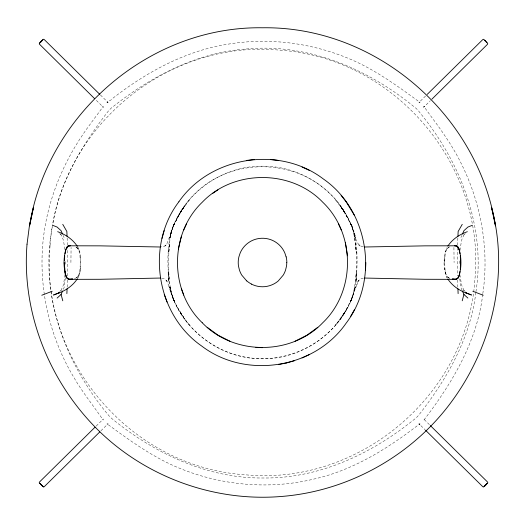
<?xml version="1.0" encoding="UTF-8"?>
<svg xmlns="http://www.w3.org/2000/svg" width="525" height="525" viewBox="0 0 525 525"><rect width="100%" height="100%" fill="white"/><g stroke="black" fill="none" stroke-linecap="round" stroke-linejoin="round"><path stroke-width="0.39" stroke-dasharray="2.62 1.97" d="M67.561 275.96L67.528 247.577M70.914 262.553L71.085 247.419M457.472 247.577L457.439 275.96M352.787 295.608C357.886 274.05 357.86 250.957 352.8 229.392M67.147 287.188L67.443 279.95M65.487 264.187L65.487 260.932M457.57 245.168L457.872 237.93M459.513 260.932L459.513 264.187M446.604 276.773L446.998 277.62C443.054 268.314 443.074 256.823 447.011 247.518L446.611 248.364M444.202 262.566L444.472 256.574M355.556 281.433L356.219 272.324M475.847 292.497C470.361 338.054 447.044 378.84 419.265 414.474C417.572 416.627 415.57 418.537 413.333 420.118C370.86 454.105 318.832 478.623 263.517 477.993C208.202 478.623 156.174 454.105 113.702 420.118L110.047 417.047L106.975 413.398C64.043 360.97 38.968 293.022 52.612 225.107M475.939 291.703C486.078 227.076 460.569 162.474 420.059 112.875C418.222 110.276 415.938 107.993 413.333 106.155C366.817 68.453 307.755 43.326 247.006 48.937C197.452 52.31 152.112 75.856 113.702 106.155C111.464 107.737 109.469 109.646 107.776 111.799C82.117 145.044 59.686 182.273 52.769 224.319M482.718 294.433C477.258 341.335 451.625 383.946 423.938 420.013L423.682 418.97L429.758 424.994M482.81 293.652C490.973 238.527 476.254 181.066 444.623 135.411C438.132 125.508 430.658 116.261 424.003 106.483C424.082 106.411 423.957 107.192 423.682 107.297L430.31 100.734M65.402 277.738L64.083 287.608L62.888 290.345M445.233 251.862L445.587 250.871M80.548 268.38L79.734 273.604L77.175 279.031M65.047 274.746L63.427 284.996L60.605 291.355M459.959 250.373L461.593 240.128L464.415 233.769M354.893 288.251L352.912 295.503L355.149 287.254L354.69 289.347L356.173 280.809L356.915 272.048L356.167 281.984C357.282 264.79 358.312 247.006 353.154 230.331L355.202 237.91L353.364 231.026L353.601 231.702L350.608 223.407L344.374 211.844L340.298 205.912L344.413 211.962M356.797 284.438L350.562 301.678L352.741 296.356C348.856 306.849 342.818 316.424 335.613 324.942L344.498 312.841C324.844 345.352 284.95 363.792 247.459 357.446C213.859 352.373 184.236 328.105 172.246 296.382M353.095 294.833L353.568 293.396L350.608 301.553M357.742 281.991L358.798 280.173L355.779 287.549M180.626 211.844L174.392 223.407L167.206 243.16L164.876 246.048L160.276 246.999M352.787 295.713L350.556 301.704L352.8 296.028M350.936 300.543L351.251 299.709L344.452 312.907M170.507 233.461L172.213 228.69M172.2 228.769L174.398 223.387C170.454 232.68 169.247 242.799 168.722 252.794L169.444 243.541C168.256 262.868 167.094 283.205 174.392 301.553L172.213 295.713L174.444 301.704L172.233 296.284M348.023 218.282C315.44 152.558 217.783 148.897 180.515 212.133L173.86 224.982L171.399 231.702L171.846 230.331L169.798 237.91L171.636 231.026C166.72 247.518 167.731 265.027 168.833 281.984L168.085 272.048L168.827 280.809L170.31 289.347L169.851 287.254L172.088 295.503L170.107 288.251M174.392 223.401L172.187 228.972M350.588 301.606L352.8 295.831M170.52 236.191L169.752 238.009L171.577 231.079L171.222 231.683C183.54 193.279 222.206 165.657 262.5 166.176C302.794 165.657 341.46 193.279 353.778 231.683L353.423 231.079L355.248 238.009L354.48 236.191L356.278 252.794L355.556 243.541M173.86 224.982L173.716 225.343L180.554 212.048L189.341 200.077M354.473 288.796L355.241 287.004L353.404 293.934L353.765 293.344C341.427 331.721 302.774 359.303 262.5 358.811C222.226 359.303 183.573 331.721 171.235 293.344L171.596 293.934L169.759 287.004L170.527 288.796M449.846 246.73C444.045 249.309 445.22 257.355 444.655 262.566C445.18 267.94 444.045 276.524 450.483 278.67L448.58 277.889L446.9 276.202L448.58 277.889M78.002 277.62C81.434 271.202 80.797 263.603 80.528 256.574M460.93 237.51L461.836 235.456M176.813 218.669L180.469 212.192M180.554 212.048L176.977 218.282L184.688 205.951L180.587 211.962M344.328 313.222L347.806 307.309L340.246 319.134L344.374 313.084M357.768 281.925L360.098 279.037L363.293 278.197M340.259 319.102L344.407 312.992M446.939 248.935L448.593 247.249L450.509 246.468M425.578 96.003L418.911 102.532L420.085 102.303L419.337 102.04L419.718 102.211C396.88 85.568 373.787 68.67 347.399 57.986C310.255 42.86 269.095 37.59 229.432 43.949C185.633 50.472 146.048 72.286 111.562 99.251C111.431 100.492 105.61 101.909 108.124 102.532L100.36 94.92M100.912 430.808L108.124 423.734L106.949 423.97L107.704 424.226L107.317 424.062C130.154 440.698 153.248 457.603 179.635 468.28C222.095 485.691 269.896 489.825 314.547 478.912C353.135 470.137 387.168 448.908 418.176 425.053C419.206 424.049 420.394 424.298 418.911 423.734L425.027 429.726M96.173 426.077L103.359 418.97L103.103 420.013C94.428 407.072 82.267 392.05 74.032 377.672C50.308 338.363 39.119 291.677 42.643 245.89C46.016 201.712 63.728 159.607 90.129 124.3C94.316 118.289 99.035 112.612 103.038 106.483C102.953 106.411 103.077 107.192 103.359 107.297L95.622 99.652M59.732 291.487L61.267 290.023M463.759 235.102L465.294 233.645M74.504 278.67C80.981 276.55 79.807 267.947 80.345 262.566C79.78 257.355 80.955 249.309 75.154 246.73L76.407 247.249L78.061 248.935M363.307 246.855C353.469 245.037 355.766 230.068 350.602 223.381L352.8 229.294M161.707 278.197C165.277 278.04 167.423 281.354 168.203 284.438M465.268 291.487L463.733 290.023L464.395 291.355L461.573 284.996L460.077 275.54M59.706 233.645L61.241 235.102M189.381 324.949L184.715 319.069L177.194 307.309M335.672 200.071L344.446 212.048L351.284 225.343L348.101 218.492M340.298 205.912L344.393 211.89M180.626 313.084L184.748 319.121L176.932 306.554L173.749 299.709L174.064 300.543L171.432 293.396L171.905 294.833M344.485 212.133L340.331 205.964L348.187 218.669M77.162 246.107L79.728 251.527L80.548 256.758M445.581 274.267L444.452 268.38M60.585 233.769L63.407 240.128L65.041 250.373M63.164 235.456L64.07 237.51M462.112 290.345L460.917 287.608L459.598 277.738M77.989 247.518L79.767 251.862M352.82 229.182L350.608 223.394L352.8 228.769M174.412 301.606L172.2 295.831L174.444 301.704M350.608 223.394L352.813 228.972M170.54 291.618L172.266 296.441M168.177 284.353L170.566 291.703M354.493 233.461L355.812 237.536M168.781 272.324L169.444 281.433M457.557 279.95L457.852 287.188M67.128 237.93L67.43 245.168M453.915 247.419L454.086 262.553M50.065 245.825C39.283 360.373 130.968 467.624 245.785 474.83C360.321 485.651 467.657 394.078 474.922 279.248C485.796 164.692 394.131 57.31 279.274 50.118C164.653 39.231 57.258 130.909 50.065 245.825M103.025 106.47L103.038 106.483M184.702 205.912L180.607 211.89L184.702 205.912M78.074 276.202L76.42 277.889L78.1 276.202M166.182 244.88L164.876 246.041L166.182 244.886M419.718 424.062L419.337 424.226L420.085 423.97L419.744 424.075M107.704 102.04L106.949 102.303L107.704 102.04M360.124 246.041L358.818 244.88L360.124 246.048M167.232 281.925L166.202 280.173L167.245 281.958M424.082 106.693L423.938 106.26L424.082 106.693"/><path stroke-width="0.79" d="M178.868 201.797C145.359 245.693 156.312 314.724 201.771 346.087C245.667 379.582 314.698 368.668 346.087 323.236C379.634 279.372 368.721 210.315 323.288 178.933C279.385 145.379 210.249 156.299 178.868 201.797M160.282 278.053L100.006 279.287L70.343 279.346L68.362 279.11L66.623 277.725C63.177 268.255 63.197 256.896 66.616 247.426L68.348 246.035L70.33 245.798L100.006 245.851L160.276 246.999M64.516 260.374L64.693 255.983M66.878 293.619L67.075 288.796M365.518 270.631L365.84 262.526M460.307 269.168L460.484 264.771M364.717 278.053L424.994 279.287L454.657 279.346L456.638 279.11L458.371 277.725C461.816 268.262 461.79 256.896 458.384 247.426L456.652 246.035L454.67 245.798L424.994 245.851L364.724 246.999M460.523 269.168L460.517 255.983M457.938 236.322L458.141 231.492L462.249 224.326M202.25 322.757C233.677 355.694 291.322 355.707 322.744 322.75C355.733 291.349 355.747 233.704 322.796 202.269C291.349 169.286 233.638 169.26 202.21 202.276C169.247 233.697 169.267 291.355 202.256 322.75M65.041 253.654L65.382 251.324M459.611 273.827L459.959 271.497M68.565 279.287L66.852 277.725L65.507 274.601M178.323 249.198L181.447 236.198M462.217 300.792L463.916 294.446L462.413 291.027M162.008 238.409L164.207 230.6M459.71 274.601L458.371 277.725L456.159 279.11M65.5 250.55L66.839 247.426L68.585 246.035L70.58 245.798M459.493 274.601L458.148 277.725L456.402 279.11L452.301 279.011M57.12 298.075L61.084 294.446L62.587 291.027M462.433 234.091L463.936 230.672L467.906 227.049L472.323 225.31M183.757 229.917L186.552 223.847M350.595 316.496L354.572 309.422M77.175 279.031C72.588 285.967 65.461 290.732 57.684 293.436M447.838 246.107C452.425 239.164 459.565 234.406 467.342 231.689M456.875 245.346L456.415 246.035L458.161 247.426L459.5 250.55M99.809 94.375L44.809 40.103L43.785 39.211L43.148 39.532L39.487 43.194L39.27 43.995L94.526 98.569M39.487 43.194L40.957 41.692L40.228 42.42M425.578 430.27L482.77 486.682L483.427 487.069L484.897 485.756L487.837 482.718L487.489 481.957L430.31 425.539M486.911 483.742L487.279 483.367M40.792 41.856L40.471 42.184L42.374 40.281L41.81 40.845M485.087 485.566L485.389 485.264L484.181 486.465L486.38 484.273M486.997 483.65L484.463 486.183M484.903 485.75L486.57 484.083M42.486 40.169L42.794 39.867M484.516 486.137L484.181 486.458M42.138 40.517L42.571 40.084M427.225 94.375L482.77 39.592L483.532 39.25L485.231 40.845L484.66 40.281M99.809 431.898L44.271 486.682L43.608 487.069L42.138 485.756L39.204 482.718L39.546 481.957L95.071 427.16M431.963 99.107L487.489 44.31L487.732 43.404L484.555 40.169M66.616 247.426L68.585 246.035L68.125 245.346M317.835 327.285L307.013 335.14L295.103 341.204M212.369 193.594L217.934 189.873M302.033 357.938L309.402 354.552M52.172 291.257L41.777 295.247M286.617 362.946L294.427 360.747M278.663 364.527L286.617 362.946M70.343 279.346L72.437 279.011M72.699 279.011L68.598 279.11M246.291 160.46L254.369 159.502M64.221 262.572L65.29 274.601L66.629 277.725L68.499 279.11M456.173 246.035L456.507 246.035M68.362 279.11L68.841 279.11M68.493 246.035L68.828 246.035M255.819 347.419L262.5 347.681M270.631 159.508L278.709 160.46M454.42 245.798L456.652 246.035L458.384 247.426L459.716 250.55M452.563 279.011L454.657 279.346M483.223 295.247L472.828 291.257M52.677 225.31L57.094 227.049L61.064 230.672L62.567 234.091M467.316 293.436C459.539 290.732 452.412 285.967 447.825 279.031M57.658 231.689C65.435 234.406 72.575 239.164 77.162 246.107M251.488 284.123L253.221 284.918A24.15 24.15 0 0 0 271.779 284.911L273.512 284.123A24.203 24.203 0 0 0 278.257 280.954L283.185 275.185A23.887 23.887 0 0 0 285.574 270.007L286.466 266.306A24.052 24.052 0 0 0 286.768 262.513M229.898 341.204L217.987 335.14L207.165 327.285M302.105 167.055L309.468 170.461M463.916 294.446L467.88 298.075M246.743 280.954L241.815 275.185A23.887 23.887 0 0 1 239.426 270.007L238.534 266.306A24.052 24.052 0 0 1 238.232 262.513A24.301 24.301 0 0 1 238.901 256.85L240.082 253.234A23.999 23.999 0 0 1 242.865 248.253A24.13 24.13 0 0 1 248.227 242.891L249.808 241.828A23.894 23.894 0 0 1 254.986 239.439L256.823 238.921A24.432 24.432 0 0 1 268.177 238.921L270.014 239.439A23.894 23.894 0 0 1 275.192 241.828L276.773 242.885A24.13 24.13 0 0 1 282.135 248.253A23.999 23.999 0 0 1 284.918 253.234L286.092 256.85M42.571 486.183L43.148 486.741M42.138 485.756L41.81 485.428L42.525 486.137M40.957 484.575L40.471 484.083L41.304 484.923M486.078 41.692L486.911 42.532M341.119 195.425L346.133 201.797M346.133 201.797L354.605 215.618M62.751 224.326L66.859 231.492L67.062 236.322M338.448 223.847L341.243 229.917M181.46 288.842L183.776 295.122M164.227 294.446L167.035 302.052M61.084 294.446L62.783 300.792M345.371 242.635L347.458 255.839M459.618 251.324L459.959 253.654M65.041 271.497L65.389 273.827M460.307 255.983L460.484 260.374M457.925 288.796L458.122 293.619M64.516 264.771L64.693 269.168M251.58 284.117A24.203 24.203 0 0 1 246.835 280.954M286.171 256.85A24.301 24.301 0 0 1 286.84 262.513M27.031 244.197C21.473 311.962 48.937 380.546 96.541 428.525C144.336 476.523 213.386 501.998 280.901 496.506C348.456 491.38 412.696 455.411 452.399 400.523C492.174 345.949 509.46 273.794 491.63 207.907L495.456 225.848C477.829 114.581 375.756 26.04 262.5 27.779C149.244 26.04 47.171 114.581 29.544 225.848L33.37 207.907L29.4 225.934L27.031 244.197M55.217 294.341L53.484 295.037L59.299 292.779L55.217 294.341M469.783 294.341L465.701 292.779L471.516 295.037L469.783 294.341M40.084 483.702L39.756 483.367L40.09 483.702"/></g></svg>
